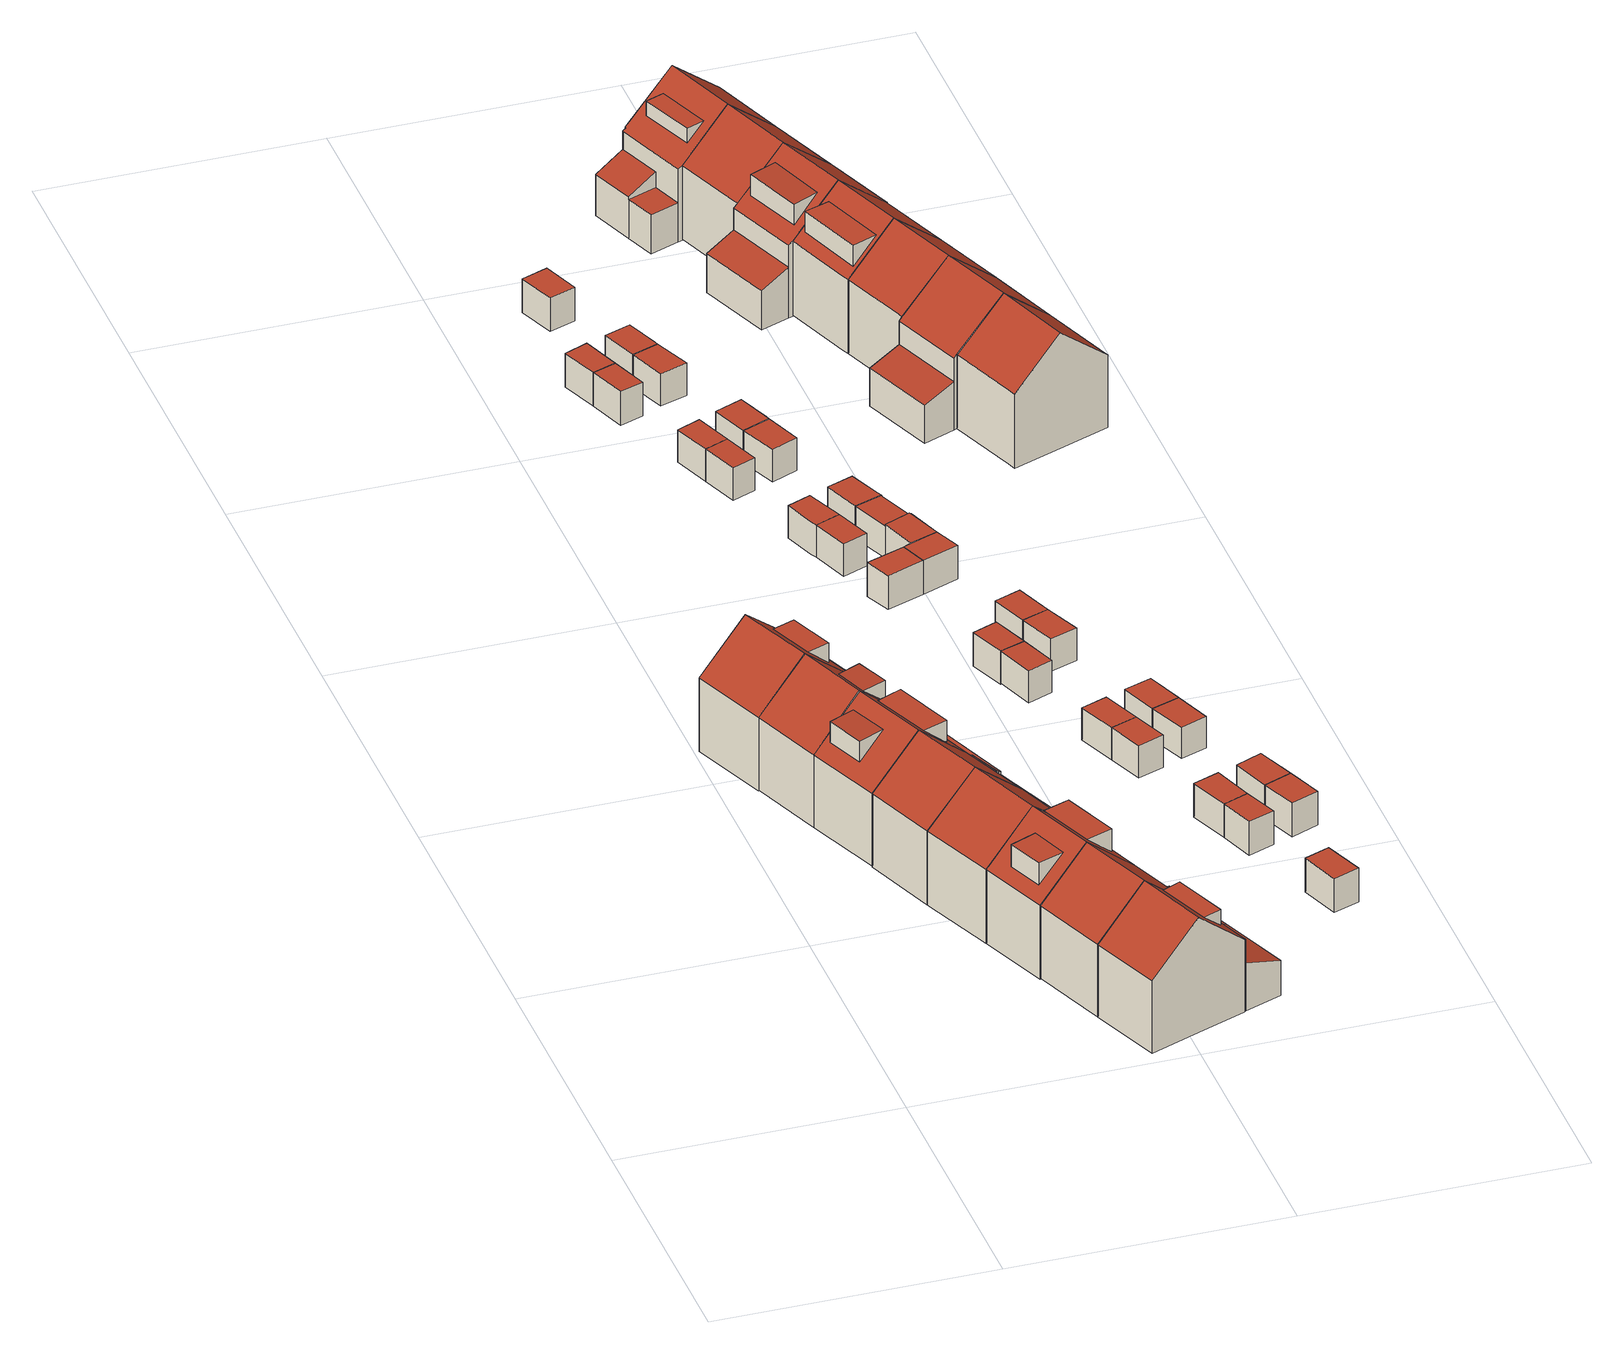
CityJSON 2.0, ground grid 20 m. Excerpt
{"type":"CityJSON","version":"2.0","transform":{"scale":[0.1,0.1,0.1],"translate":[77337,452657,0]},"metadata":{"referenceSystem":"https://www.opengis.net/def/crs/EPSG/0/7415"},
"CityObjects":{
"building1":{"type":"Building","attributes":{"Volume":408.16,"Dakoppervlakte":73.09,"Muuroppervlakte":195.35,"Vloeroppervlakte":65.05,"hoogte_Z_max_in_m_NAP":10.02,"GEB_DOEL":"woonfunctie","dateOfConstruction":"1983-01-01","measuredHeight":8.99},"children":["building1-1"],"geometry":[{"type":"Solid","lod":"2","boundaries":[[[[0,1,2,3,4,5,6,7,8]],[[9,10,11,12]],[[13,14,15,10,9],[16,17,18,19]],[[20,21,22,23]],[[11,10,15,7,6,5]],[[5,4,12,11]],[[9,12,4,3]],[[2,1,20,23]],[[1,0,21,20]],[[8,22,21,0]],[[13,23,22,14]],[[9,3,2,23,13]],[[7,15,14,22,8]],[[17,16,24,25]],[[16,19,24]],[[24,19,18,25]],[[18,17,25]]]],"semantics":{"surfaces":[{"type":"GroundSurface"},{"type":"RoofSurface"},{"type":"WallSurface"}],"values":[[0,1,1,1,2,2,2,2,2,2,2,2,2,1,2,2,2]]}}]},
"building1-1":{"type":"BuildingInstallation","attributes":{"relationToConstruction":"outside"},"parents":["building1"],"geometry":[{"type":"MultiSurface","lod":"2","boundaries":[[[17,16,24,25]],[[16,19,24]],[[24,19,18,25]],[[18,17,25]]],"semantics":{"surfaces":[{"type":"RoofSurface"},{"type":"WallSurface"}],"values":[0,1,1,1]}}]},
"building2":{"type":"Building","attributes":{"Volume":372.65,"Dakoppervlakte":69.05,"Muuroppervlakte":188.86,"Vloeroppervlakte":60.02,"hoogte_Z_max_in_m_NAP":10.02,"GEB_DOEL":"woonfunctie","dateOfConstruction":"1983-01-01","measuredHeight":8.94},"children":["building2-1"],"geometry":[{"type":"Solid","lod":"2","boundaries":[[[[26,27,28,29,30,31,32,33]],[[34,9,12,35]],[[34,36,13,9],[37,38,39,40]],[[41,20,23,42]],[[26,33,35,12]],[[42,36,34,35,33,32,31]],[[9,13,23,28,27]],[[30,41,42,31]],[[41,30,29,20]],[[28,23,20,29]],[[36,42,23,13]],[[27,26,12,9]],[[37,43,44,38]],[[37,40,43]],[[44,43,40,39]],[[39,38,44]]]],"semantics":{"surfaces":[{"type":"GroundSurface"},{"type":"RoofSurface"},{"type":"WallSurface"}],"values":[[0,1,1,1,2,2,2,2,2,2,2,2,1,2,2,2]]}}]},
"building2-1":{"type":"BuildingInstallation","attributes":{"relationToConstruction":"outside"},"parents":["building2"],"geometry":[{"type":"MultiSurface","lod":"2","boundaries":[[[37,43,44,38]],[[37,40,43]],[[44,43,40,39]],[[39,38,44]]],"semantics":{"surfaces":[{"type":"RoofSurface"},{"type":"WallSurface"}],"values":[0,1,1,1]}}]},
"building3":{"type":"Building","attributes":{"Volume":307.48,"Dakoppervlakte":38.18,"Muuroppervlakte":179.32,"Vloeroppervlakte":43.79,"hoogte_Z_max_in_m_NAP":10.02,"GEB_DOEL":"woonfunctie","dateOfConstruction":"1983-01-01","measuredHeight":8.99},"children":["building3-1"],"geometry":[{"type":"MultiSurface","lod":"2","boundaries":[[[45,46,47,48,49,50,51,52]],[[53,54,55,56,57,58,59,60]],[[61,62,53,60],[63,64,65,66]],[[53,62,47,46]],[[59,56,55,52,51,50,49,48,61,60]],[[48,47,62,61]],[[45,52,55,54]],[[46,45,54,53]],[[58,57,67]],[[68,69,64,63]],[[65,69,68,66]],[[65,64,69]],[[68,63,66]]],"semantics":{"surfaces":[{"type":"GroundSurface"},{"type":"RoofSurface"},{"type":"WallSurface"}],"values":[0,1,1,2,2,2,2,2,2,1,2,2,2]}}]},
"building3-1":{"type":"BuildingInstallation","attributes":{"relationToConstruction":"outside"},"parents":["building3"],"geometry":[{"type":"MultiSurface","lod":"2","boundaries":[[[68,69,64,63]],[[65,69,68,66]],[[65,64,69]],[[68,63,66]]],"semantics":{"surfaces":[{"type":"RoofSurface"},{"type":"WallSurface"}],"values":[0,1,1,1]}}]},
"building4":{"type":"Building","attributes":{"Volume":407.31,"Dakoppervlakte":59.74,"Muuroppervlakte":197.56,"Vloeroppervlakte":64.28,"hoogte_Z_max_in_m_NAP":10.02,"GEB_DOEL":"woonfunctie","dateOfConstruction":"1983-01-01","measuredHeight":8.93},"children":["building4-1","building4-2"],"geometry":[{"type":"Solid","lod":"2","boundaries":[[[[70,71,72,33,32,31,30,73,74]],[[75,36,34,76],[77,78,79,80]],[[35,81,76,34],[82,83,84,85]],[[86,87,88,89,90,91]],[[92,93,94,95]],[[33,72,81,35]],[[91,90,74,73]],[[73,30,86,91]],[[87,86,30,31]],[[92,70,74,90,93]],[[36,87,31,32,33,35,34]],[[94,89,88,95]],[[92,95,88,87,36,75]],[[93,90,89,94]],[[75,76,71,70,92]],[[71,76,81,72]],[[77,96,97,78]],[[77,80,96]],[[97,96,80,79]],[[79,78,97]],[[98,99,84,83]],[[98,82,85,99]],[[99,85,84]],[[83,82,98]]]],"semantics":{"surfaces":[{"type":"GroundSurface"},{"type":"RoofSurface"},{"type":"WallSurface"}],"values":[[0,1,1,1,1,2,2,2,2,2,2,2,2,2,2,2,1,2,2,2,1,2,2,2]]}}]},
"building4-1":{"type":"BuildingInstallation","attributes":{"relationToConstruction":"outside"},"parents":["building4"],"geometry":[{"type":"MultiSurface","lod":"2","boundaries":[[[77,96,97,78]],[[77,80,96]],[[97,96,80,79]],[[79,78,97]]],"semantics":{"surfaces":[{"type":"RoofSurface"},{"type":"WallSurface"}],"values":[0,1,1,1]}}]},
"building4-2":{"type":"BuildingInstallation","attributes":{"relationToConstruction":"outside"},"parents":["building4"],"geometry":[{"type":"MultiSurface","lod":"2","boundaries":[[[98,99,84,83]],[[98,82,85,99]],[[99,85,84]],[[83,82,98]]],"semantics":{"surfaces":[{"type":"RoofSurface"},{"type":"WallSurface"}],"values":[0,1,1,1]}}]},
"building5":{"type":"Building","attributes":{"Volume":411.83,"Dakoppervlakte":81.11,"Muuroppervlakte":206.23,"Vloeroppervlakte":56.91,"hoogte_Z_max_in_m_NAP":10.02,"GEB_DOEL":"woonfunctie","dateOfConstruction":"1983-01-01","measuredHeight":9.01},"geometry":[{"type":"MultiSurface","lod":"2","boundaries":[[[100,101,102,103,104,105,52,49,48]],[[60,55,106,107,108]],[[109,61,60,108]],[[110,111,112,113]],[[58,67,114,59]],[[100,48,61,109]],[[115,55,60,61,48,49,52]],[[106,55,115,52,105,113]],[[106,113,112,107]],[[108,107,112,102,101]],[[110,104,103,111]],[[102,112,111,103]],[[110,113,105,104]],[[101,100,109,108]],[[67,57,56,114]],[[59,114,56]]],"semantics":{"surfaces":[{"type":"GroundSurface"},{"type":"RoofSurface"},{"type":"WallSurface"}],"values":[0,1,1,1,1,2,2,2,2,2,2,2,2,2,2,2]}}]},
"building6":{"type":"Building","attributes":{"Volume":376.48,"Dakoppervlakte":75.84,"Muuroppervlakte":190.9,"Vloeroppervlakte":60.8,"hoogte_Z_max_in_m_NAP":10.02,"GEB_DOEL":"woonfunctie","dateOfConstruction":"1983-01-01","measuredHeight":8.98},"geometry":[{"type":"Solid","lod":"2","boundaries":[[[[116,103,102,101,100,117,118,119]],[[107,75,76,108]],[[81,109,108,76]],[[112,111,120,121]],[[117,100,109,81]],[[112,107,108,109,100,101,102]],[[76,75,121,119,118]],[[111,103,116,120]],[[116,119,121,120]],[[103,111,112,102]],[[121,75,107,112]],[[117,81,76,118]]]],"semantics":{"surfaces":[{"type":"GroundSurface"},{"type":"RoofSurface"},{"type":"WallSurface"}],"values":[[0,1,1,1,2,2,2,2,2,2,2,2]]}}]},
"building7":{"type":"Building","attributes":{"Volume":388.47,"Dakoppervlakte":78.3,"Muuroppervlakte":192.3,"Vloeroppervlakte":62.73,"hoogte_Z_max_in_m_NAP":10.02,"GEB_DOEL":"woonfunctie","dateOfConstruction":"1983-01-01","measuredHeight":8.96},"geometry":[{"type":"Solid","lod":"2","boundaries":[[[[122,123,124,125,126,127,128,129]],[[53,130,131,54]],[[130,53,62,132]],[[133,134,135,136]],[[123,122,132,62]],[[136,131,130,132,122,129,128]],[[53,54,135,125,124]],[[127,133,136,128]],[[133,127,126,134]],[[134,126,125,135]],[[135,54,131,136]],[[124,123,62,53]]]],"semantics":{"surfaces":[{"type":"GroundSurface"},{"type":"RoofSurface"},{"type":"WallSurface"}],"values":[[0,1,1,1,2,2,2,2,2,2,2,2]]}}]},
"building8":{"type":"Building","attributes":{"Volume":372.44,"Dakoppervlakte":66.45,"Muuroppervlakte":189.64,"Vloeroppervlakte":59.47,"hoogte_Z_max_in_m_NAP":10.02,"GEB_DOEL":"woonfunctie","dateOfConstruction":"1983-01-01","measuredHeight":8.96},"children":["building8-1"],"geometry":[{"type":"Solid","lod":"2","boundaries":[[[[129,128,127,137,138,139,140,141,142,122]],[[143,144,130,132]],[[145,146,131,130,144,147],[148,149,150,151]],[[133,136,152,153]],[[147,144,143,142,141,140]],[[139,145,147,140]],[[146,145,139,138,152]],[[130,131,136,128,129]],[[127,128,136,133]],[[137,153,152,138]],[[153,137,127,133]],[[136,131,146,152]],[[129,122,132,130]],[[132,122,142,143]],[[154,149,148,155]],[[148,151,155]],[[154,155,151,150]],[[154,150,149]]]],"semantics":{"surfaces":[{"type":"GroundSurface"},{"type":"RoofSurface"},{"type":"WallSurface"}],"values":[[0,1,1,1,2,2,2,2,2,2,2,2,2,2,1,2,2,2]]}}]},
"building8-1":{"type":"BuildingInstallation","attributes":{"relationToConstruction":"outside"},"parents":["building8"],"geometry":[{"type":"MultiSurface","lod":"2","boundaries":[[[154,149,148,155]],[[148,151,155]],[[154,155,151,150]],[[154,150,149]]],"semantics":{"surfaces":[{"type":"RoofSurface"},{"type":"WallSurface"}],"values":[0,1,1,1]}}]},
"building9":{"type":"Building","attributes":{"Volume":13.89,"Dakoppervlakte":5.41,"Muuroppervlakte":24.5,"Vloeroppervlakte":5.41,"hoogte_Z_max_in_m_NAP":3.49,"GEB_DOEL":"onbekend","dateOfConstruction":"1983-01-01","measuredHeight":2.57},"geometry":[{"type":"Solid","lod":"2","boundaries":[[[[156,157,158,159]],[[160,161,162,163]],[[156,159,160,163]],[[158,161,160,159]],[[157,162,161,158]],[[157,156,163,162]]]],"semantics":{"surfaces":[{"type":"GroundSurface"},{"type":"RoofSurface"},{"type":"WallSurface"}],"values":[[0,1,2,2,2,2]]}}]},
"building10":{"type":"Building","attributes":{"Volume":13.71,"Dakoppervlakte":5.31,"Muuroppervlakte":24.38,"Vloeroppervlakte":5.31,"hoogte_Z_max_in_m_NAP":3.49,"GEB_DOEL":"onbekend","dateOfConstruction":"1983-01-01","measuredHeight":2.58},"geometry":[{"type":"Solid","lod":"2","boundaries":[[[[164,165,156,159]],[[163,166,167,160]],[[163,156,165,166]],[[165,164,167,166]],[[167,164,159,160]],[[156,163,160,159]]]],"semantics":{"surfaces":[{"type":"GroundSurface"},{"type":"RoofSurface"},{"type":"WallSurface"}],"values":[[0,1,2,2,2,2]]}}]},
"building11":{"type":"Building","attributes":{"Volume":13.45,"Dakoppervlakte":5.31,"Muuroppervlakte":23.98,"Vloeroppervlakte":5.31,"hoogte_Z_max_in_m_NAP":3.49,"GEB_DOEL":"onbekend","dateOfConstruction":"1983-01-01","measuredHeight":2.53},"geometry":[{"type":"Solid","lod":"2","boundaries":[[[[168,169,170,171]],[[172,173,174,175]],[[171,170,172,175]],[[169,173,172,170]],[[168,174,173,169]],[[168,171,175,174]]]],"semantics":{"surfaces":[{"type":"GroundSurface"},{"type":"RoofSurface"},{"type":"WallSurface"}],"values":[[0,1,2,2,2,2]]}}]},
"building12":{"type":"Building","attributes":{"Volume":13.08,"Dakoppervlakte":5.16,"Muuroppervlakte":23.67,"Vloeroppervlakte":5.16,"hoogte_Z_max_in_m_NAP":3.49,"GEB_DOEL":"onbekend","dateOfConstruction":"1983-01-01","measuredHeight":2.53},"geometry":[{"type":"Solid","lod":"2","boundaries":[[[[176,177,171,170]],[[178,172,175,179]],[[171,177,179,175]],[[177,176,178,179]],[[170,172,178,176]],[[171,175,172,170]]]],"semantics":{"surfaces":[{"type":"GroundSurface"},{"type":"RoofSurface"},{"type":"WallSurface"}],"values":[[0,1,2,2,2,2]]}}]},
"building13":{"type":"Building","attributes":{"Volume":13.67,"Dakoppervlakte":5.43,"Muuroppervlakte":24.03,"Vloeroppervlakte":5.43,"hoogte_Z_max_in_m_NAP":3.49,"GEB_DOEL":"onbekend","dateOfConstruction":"1983-01-01","measuredHeight":2.51},"geometry":[{"type":"Solid","lod":"2","boundaries":[[[[180,181,182,183,184]],[[185,186,187,188,189]],[[182,181,185,189]],[[180,186,185,181]],[[188,187,186,180,184,183]],[[183,182,189,188]]]],"semantics":{"surfaces":[{"type":"GroundSurface"},{"type":"RoofSurface"},{"type":"WallSurface"}],"values":[[0,1,2,2,2,2]]}}]},
"building14":{"type":"Building","attributes":{"Volume":13.7,"Dakoppervlakte":5.44,"Muuroppervlakte":24.03,"Vloeroppervlakte":5.44,"hoogte_Z_max_in_m_NAP":3.49,"GEB_DOEL":"onbekend","dateOfConstruction":"1983-01-01","measuredHeight":2.52},"geometry":[{"type":"Solid","lod":"2","boundaries":[[[[183,182,190,191]],[[188,192,193,189]],[[183,191,192,188]],[[191,190,193,192]],[[182,189,193,190]],[[182,183,188,189]]]],"semantics":{"surfaces":[{"type":"GroundSurface"},{"type":"RoofSurface"},{"type":"WallSurface"}],"values":[[0,1,2,2,2,2]]}}]},
"building15":{"type":"Building","attributes":{"Volume":15.15,"Dakoppervlakte":5.92,"Muuroppervlakte":25.27,"Vloeroppervlakte":5.93,"hoogte_Z_max_in_m_NAP":3.56,"GEB_DOEL":"onbekend","dateOfConstruction":"1983-01-01","measuredHeight":2.56},"geometry":[{"type":"Solid","lod":"2","boundaries":[[[[194,195,196,197,198]],[[199,200,201,202,203]],[[198,199,203,194]],[[198,197,200,199]],[[202,201,200,197,196,195]],[[194,203,202,195]]]],"semantics":{"surfaces":[{"type":"GroundSurface"},{"type":"RoofSurface"},{"type":"WallSurface"}],"values":[[0,1,2,2,2,2]]}}]},
"building16":{"type":"Building","attributes":{"Volume":15.13,"Dakoppervlakte":5.92,"Muuroppervlakte":25.25,"Vloeroppervlakte":5.92,"hoogte_Z_max_in_m_NAP":3.49,"GEB_DOEL":"onbekend","dateOfConstruction":"1983-01-01","measuredHeight":2.56},"geometry":[{"type":"Solid","lod":"2","boundaries":[[[[204,205,206,207]],[[208,209,210,211]],[[208,204,207,209]],[[210,209,207,206]],[[205,211,210,206]],[[204,208,211,205]]]],"semantics":{"surfaces":[{"type":"GroundSurface"},{"type":"RoofSurface"},{"type":"WallSurface"}],"values":[[0,1,2,2,2,2]]}}]},
"building17":{"type":"Building","attributes":{"Volume":13.92,"Dakoppervlakte":5.45,"Muuroppervlakte":24.36,"Vloeroppervlakte":5.45,"hoogte_Z_max_in_m_NAP":3.49,"GEB_DOEL":"onbekend","dateOfConstruction":"1983-01-01","measuredHeight":2.55},"geometry":[{"type":"Solid","lod":"2","boundaries":[[[[212,213,214,215]],[[216,217,218,219]],[[215,214,219,218]],[[213,216,219,214]],[[212,217,216,213]],[[212,215,218,217]]]],"semantics":{"surfaces":[{"type":"GroundSurface"},{"type":"RoofSurface"},{"type":"WallSurface"}],"values":[[0,1,2,2,2,2]]}}]},
"building18":{"type":"Building","attributes":{"Volume":14.23,"Dakoppervlakte":5.61,"Muuroppervlakte":24.52,"Vloeroppervlakte":5.61,"hoogte_Z_max_in_m_NAP":3.49,"GEB_DOEL":"onbekend","dateOfConstruction":"1983-01-01","measuredHeight":2.53},"geometry":[{"type":"Solid","lod":"2","boundaries":[[[[220,221,222,223]],[[218,224,225,219]],[[218,220,223,224]],[[223,222,225,224]],[[221,219,225,222]],[[220,218,219,221]]]],"semantics":{"surfaces":[{"type":"GroundSurface"},{"type":"RoofSurface"},{"type":"WallSurface"}],"values":[[0,1,2,2,2,2]]}}]},
"building19":{"type":"Building","attributes":{"Volume":15.26,"Dakoppervlakte":5.91,"Muuroppervlakte":25.5,"Vloeroppervlakte":5.91,"hoogte_Z_max_in_m_NAP":3.49,"GEB_DOEL":"onbekend","dateOfConstruction":"1983-01-01","measuredHeight":2.58},"geometry":[{"type":"Solid","lod":"2","boundaries":[[[[226,227,228,229,230]],[[231,232,233,234,235]],[[227,226,231,235]],[[233,232,231,226,230,229]],[[228,234,233,229]],[[228,227,235,234]]]],"semantics":{"surfaces":[{"type":"GroundSurface"},{"type":"RoofSurface"},{"type":"WallSurface"}],"values":[[0,1,2,2,2,2]]}}]},
"building20":{"type":"Building","attributes":{"Volume":14.97,"Dakoppervlakte":5.92,"Muuroppervlakte":24.97,"Vloeroppervlakte":5.92,"hoogte_Z_max_in_m_NAP":3.49,"GEB_DOEL":"onbekend","dateOfConstruction":"1983-01-01","measuredHeight":2.53},"geometry":[{"type":"Solid","lod":"2","boundaries":[[[[236,237,238,239]],[[240,231,235,241]],[[235,238,237,241]],[[237,236,240,241]],[[239,231,240,236]],[[238,235,231,239]]]],"semantics":{"surfaces":[{"type":"GroundSurface"},{"type":"RoofSurface"},{"type":"WallSurface"}],"values":[[0,1,2,2,2,2]]}}]},
"building21":{"type":"Building","attributes":{"Volume":15.02,"Dakoppervlakte":6.09,"Muuroppervlakte":24.82,"Vloeroppervlakte":6.09,"hoogte_Z_max_in_m_NAP":3.49,"GEB_DOEL":"onbekend","dateOfConstruction":"1983-01-01","measuredHeight":2.47},"geometry":[{"type":"Solid","lod":"2","boundaries":[[[[242,243,244,245]],[[246,247,248,249]],[[245,244,246,249]],[[243,247,246,244]],[[242,248,247,243]],[[242,245,249,248]]]],"semantics":{"surfaces":[{"type":"GroundSurface"},{"type":"RoofSurface"},{"type":"WallSurface"}],"values":[[0,1,2,2,2,2]]}}]},
"building22":{"type":"Building","attributes":{"Volume":14.23,"Dakoppervlakte":5.65,"Muuroppervlakte":24.25,"Vloeroppervlakte":5.65,"hoogte_Z_max_in_m_NAP":3.49,"GEB_DOEL":"onbekend","dateOfConstruction":"1983-01-01","measuredHeight":2.52},"geometry":[{"type":"Solid","lod":"2","boundaries":[[[[245,244,250,251]],[[249,252,253,246]],[[245,251,252,249]],[[251,250,253,252]],[[253,250,244,246]],[[245,249,246,244]]]],"semantics":{"surfaces":[{"type":"GroundSurface"},{"type":"RoofSurface"},{"type":"WallSurface"}],"values":[[0,1,2,2,2,2]]}}]},
"building23":{"type":"Building","attributes":{"Volume":15.46,"Dakoppervlakte":6.01,"Muuroppervlakte":25.56,"Vloeroppervlakte":6.01,"hoogte_Z_max_in_m_NAP":3.49,"GEB_DOEL":"onbekend","dateOfConstruction":"1983-01-01","measuredHeight":2.57},"geometry":[{"type":"Solid","lod":"2","boundaries":[[[[254,255,256,257,258]],[[259,260,261,262,263]],[[255,254,259,263]],[[261,260,259,254,258,257]],[[256,262,261,257]],[[256,255,263,262]]]],"semantics":{"surfaces":[{"type":"GroundSurface"},{"type":"RoofSurface"},{"type":"WallSurface"}],"values":[[0,1,2,2,2,2]]}}]},
"building24":{"type":"Building","attributes":{"Volume":15.16,"Dakoppervlakte":6.07,"Muuroppervlakte":24.94,"Vloeroppervlakte":6.07,"hoogte_Z_max_in_m_NAP":3.49,"GEB_DOEL":"onbekend","dateOfConstruction":"1983-01-01","measuredHeight":2.5},"geometry":[{"type":"Solid","lod":"2","boundaries":[[[[264,265,266,267]],[[268,259,263,269]],[[264,267,269,263]],[[267,266,268,269]],[[265,259,268,266]],[[265,264,263,259]]]],"semantics":{"surfaces":[{"type":"GroundSurface"},{"type":"RoofSurface"},{"type":"WallSurface"}],"values":[[0,1,2,2,2,2]]}}]},
"building25":{"type":"Building","attributes":{"Volume":15.76,"Dakoppervlakte":6.14,"Muuroppervlakte":26,"Vloeroppervlakte":6.14,"hoogte_Z_max_in_m_NAP":3.49,"GEB_DOEL":"onbekend","dateOfConstruction":"1983-01-01","measuredHeight":2.57},"geometry":[{"type":"Solid","lod":"2","boundaries":[[[[270,271,272,273]],[[274,275,276,277]],[[270,273,275,274]],[[272,276,275,273]],[[271,277,276,272]],[[271,270,274,277]]]],"semantics":{"surfaces":[{"type":"GroundSurface"},{"type":"RoofSurface"},{"type":"WallSurface"}],"values":[[0,1,2,2,2,2]]}}]},
"building26":{"type":"Building","attributes":{"Volume":14,"Dakoppervlakte":5.44,"Muuroppervlakte":24.27,"Vloeroppervlakte":5.44,"hoogte_Z_max_in_m_NAP":3.49,"GEB_DOEL":"onbekend","dateOfConstruction":"1983-01-01","measuredHeight":2.57},"geometry":[{"type":"Solid","lod":"2","boundaries":[[[[270,273,278,279]],[[274,280,281,275]],[[270,279,280,274]],[[279,278,281,280]],[[273,275,281,278]],[[270,274,275,273]]]],"semantics":{"surfaces":[{"type":"GroundSurface"},{"type":"RoofSurface"},{"type":"WallSurface"}],"values":[[0,1,2,2,2,2]]}}]},
"building27":{"type":"Building","attributes":{"Volume":15.28,"Dakoppervlakte":5.93,"Muuroppervlakte":25.51,"Vloeroppervlakte":5.93,"hoogte_Z_max_in_m_NAP":3.49,"GEB_DOEL":"onbekend","dateOfConstruction":"1983-01-01","measuredHeight":2.58},"geometry":[{"type":"Solid","lod":"2","boundaries":[[[[282,283,284,285,286]],[[287,288,289,290,291]],[[286,285,287,291]],[[289,288,287,285,284,283]],[[282,290,289,283]],[[282,286,291,290]]]],"semantics":{"surfaces":[{"type":"GroundSurface"},{"type":"RoofSurface"},{"type":"WallSurface"}],"values":[[0,1,2,2,2,2]]}}]},
"building28":{"type":"Building","attributes":{"Volume":15.18,"Dakoppervlakte":5.93,"Muuroppervlakte":25.3,"Vloeroppervlakte":5.93,"hoogte_Z_max_in_m_NAP":3.56,"GEB_DOEL":"onbekend","dateOfConstruction":"1983-01-01","measuredHeight":2.56},"geometry":[{"type":"Solid","lod":"2","boundaries":[[[[292,293,195,194,294]],[[295,203,202,296,297]],[[194,195,202,203]],[[195,293,296,202]],[[293,292,297,296]],[[294,194,203,295,297,292]]]],"semantics":{"surfaces":[{"type":"GroundSurface"},{"type":"RoofSurface"},{"type":"WallSurface"}],"values":[[0,1,2,2,2,2]]}}]},
"building29":{"type":"Building","attributes":{"Volume":15.82,"Dakoppervlakte":6.13,"Muuroppervlakte":26.22,"Vloeroppervlakte":6.13,"hoogte_Z_max_in_m_NAP":3.49,"GEB_DOEL":"onbekend","dateOfConstruction":"1983-01-01","measuredHeight":2.58},"geometry":[{"type":"Solid","lod":"2","boundaries":[[[[298,299,300,301]],[[302,303,304,305]],[[301,300,305,304]],[[300,299,302,305]],[[302,299,298,303]],[[298,301,304,303]]]],"semantics":{"surfaces":[{"type":"GroundSurface"},{"type":"RoofSurface"},{"type":"WallSurface"}],"values":[[0,1,2,2,2,2]]}}]},
"building30":{"type":"Building","attributes":{"Volume":30.9,"Dakoppervlakte":12.05,"Muuroppervlakte":40.29,"Vloeroppervlakte":12.05,"hoogte_Z_max_in_m_NAP":3.56,"GEB_DOEL":"onbekend","dateOfConstruction":"1983-01-01","measuredHeight":2.6},"geometry":[{"type":"Solid","lod":"2","boundaries":[[[[306,307,308,292,294,309,310,311]],[[312,313,314,287,291]],[[295,297,315,316,317]],[[310,309,312,291]],[[287,314,313,307,306,311]],[[310,291,287,311]],[[315,297,292,308,307,313,316]],[[317,312,309,294,295]],[[295,294,292,297]],[[316,313,312,317]]]],"semantics":{"surfaces":[{"type":"GroundSurface"},{"type":"RoofSurface"},{"type":"WallSurface"}],"values":[[0,1,1,2,2,2,2,2,2,2]]}}]},
"building31":{"type":"Building","attributes":{"Volume":15.15,"Dakoppervlakte":5.96,"Muuroppervlakte":25.19,"Vloeroppervlakte":5.96,"hoogte_Z_max_in_m_NAP":3.49,"GEB_DOEL":"onbekend","dateOfConstruction":"1983-01-01","measuredHeight":2.54},"geometry":[{"type":"Solid","lod":"2","boundaries":[[[[318,319,320,321]],[[322,323,324,325]],[[321,320,323,322]],[[319,324,323,320]],[[318,325,324,319]],[[318,321,322,325]]]],"semantics":{"surfaces":[{"type":"GroundSurface"},{"type":"RoofSurface"},{"type":"WallSurface"}],"values":[[0,1,2,2,2,2]]}}]},
"building32":{"type":"Building","attributes":{"Volume":14.82,"Dakoppervlakte":5.96,"Muuroppervlakte":24.62,"Vloeroppervlakte":5.96,"hoogte_Z_max_in_m_NAP":3.49,"GEB_DOEL":"onbekend","dateOfConstruction":"1983-01-01","measuredHeight":2.48},"geometry":[{"type":"Solid","lod":"2","boundaries":[[[[326,327,328,329]],[[322,330,331,323]],[[326,329,330,322]],[[329,328,331,330]],[[327,323,331,328]],[[327,326,322,323]]]],"semantics":{"surfaces":[{"type":"GroundSurface"},{"type":"RoofSurface"},{"type":"WallSurface"}],"values":[[0,1,2,2,2,2]]}}]},
"building33":{"type":"Building","attributes":{"Volume":14.85,"Dakoppervlakte":6.1,"Muuroppervlakte":24.36,"Vloeroppervlakte":6.1,"hoogte_Z_max_in_m_NAP":3.49,"GEB_DOEL":"onbekend","dateOfConstruction":"1983-01-01","measuredHeight":2.43},"geometry":[{"type":"Solid","lod":"2","boundaries":[[[[332,333,334,335]],[[336,337,338,339]],[[335,334,337,336]],[[333,338,337,334]],[[332,339,338,333]],[[332,335,336,339]]]],"semantics":{"surfaces":[{"type":"GroundSurface"},{"type":"RoofSurface"},{"type":"WallSurface"}],"values":[[0,1,2,2,2,2]]}}]},
"building34":{"type":"Building","attributes":{"Volume":14.78,"Dakoppervlakte":6.06,"Muuroppervlakte":24.33,"Vloeroppervlakte":6.06,"hoogte_Z_max_in_m_NAP":3.49,"GEB_DOEL":"onbekend","dateOfConstruction":"1983-01-01","measuredHeight":2.44},"geometry":[{"type":"Solid","lod":"2","boundaries":[[[[335,334,340,341]],[[336,342,343,337]],[[335,341,342,336]],[[341,340,343,342]],[[334,337,343,340]],[[335,336,337,334]]]],"semantics":{"surfaces":[{"type":"GroundSurface"},{"type":"RoofSurface"},{"type":"WallSurface"}],"values":[[0,1,2,2,2,2]]}}]},
"building35":{"type":"Building","attributes":{"Volume":16.12,"Dakoppervlakte":6.34,"Muuroppervlakte":26.01,"Vloeroppervlakte":6.34,"hoogte_Z_max_in_m_NAP":3.49,"GEB_DOEL":"onbekend","dateOfConstruction":"1983-01-01","measuredHeight":2.54},"geometry":[{"type":"Solid","lod":"2","boundaries":[[[[344,345,346,347]],[[348,349,350,351]],[[347,346,348,351]],[[345,349,348,346]],[[344,350,349,345]],[[350,344,347,351]]]],"semantics":{"surfaces":[{"type":"GroundSurface"},{"type":"RoofSurface"},{"type":"WallSurface"}],"values":[[0,1,2,2,2,2]]}}]},
"building36":{"type":"Building","attributes":{"Volume":15,"Dakoppervlakte":5.86,"Muuroppervlakte":25,"Vloeroppervlakte":5.86,"hoogte_Z_max_in_m_NAP":3.49,"GEB_DOEL":"onbekend","dateOfConstruction":"1983-01-01","measuredHeight":2.56},"geometry":[{"type":"Solid","lod":"2","boundaries":[[[[352,353,354,355]],[[351,356,357,348]],[[352,355,356,351]],[[355,354,357,356]],[[353,348,357,354]],[[352,351,348,353]]]],"semantics":{"surfaces":[{"type":"GroundSurface"},{"type":"RoofSurface"},{"type":"WallSurface"}],"values":[[0,1,2,2,2,2]]}}]},
"building37":{"type":"Building","attributes":{"Volume":385.9,"Dakoppervlakte":66.55,"Muuroppervlakte":195.58,"Vloeroppervlakte":59.26,"hoogte_Z_max_in_m_NAP":10,"GEB_DOEL":"woonfunctie","dateOfConstruction":"1983-01-01","measuredHeight":8.98},"children":["building37-1"],"geometry":[{"type":"Solid","lod":"2","boundaries":[[[[358,359,360,361,362,363,364,365,366,367,368,369]],[[370,371,372,373,374,375,376],[377,378,379,380]],[[381,382,375,374]],[[383,384,385,386]],[[387,388,389,390]],[[364,382,381,365]],[[376,375,382,364,363,362]],[[361,360,383,371,370]],[[373,372,389,368,367]],[[374,373,367,366]],[[359,358,387,385,384]],[[360,359,384,383]],[[387,358,369,388]],[[369,368,389,388]],[[386,385,387,390]],[[383,386,390,389,372,371]],[[366,365,381,374]],[[376,362,361,370]],[[379,378,391,392]],[[391,377,380,392]],[[392,380,379]],[[378,377,391]]]],"semantics":{"surfaces":[{"type":"GroundSurface"},{"type":"RoofSurface"},{"type":"WallSurface"}],"values":[[0,1,1,1,1,2,2,2,2,2,2,2,2,2,2,2,2,2,1,2,2,2]]}}]},
"building37-1":{"type":"BuildingInstallation","attributes":{"relationToConstruction":"outside"},"parents":["building37"],"geometry":[{"type":"MultiSurface","lod":"2","boundaries":[[[379,378,391,392]],[[391,377,380,392]],[[392,380,379]],[[378,377,391]]],"semantics":{"surfaces":[{"type":"RoofSurface"},{"type":"WallSurface"}],"values":[0,1,1,1]}}]},
"building38":{"type":"Building","attributes":{"Volume":403.69,"Dakoppervlakte":67.2,"Muuroppervlakte":198.46,"Vloeroppervlakte":63.88,"hoogte_Z_max_in_m_NAP":10,"GEB_DOEL":"woonfunctie","dateOfConstruction":"1983-01-01","measuredHeight":9},"children":["building38-1"],"geometry":[{"type":"Solid","lod":"2","boundaries":[[[[393,394,395,396,397,398,399,400,401,402,403,404,405,406]],[[407,408,409,410,411,412],[413,414,415,416]],[[417,418,419,411,410,420]],[[421,422,423,424]],[[425,426,427,428]],[[407,412,402,401,428]],[[398,397,409,408,427]],[[411,419,418,423,405,404,403]],[[423,422,406,405]],[[394,393,421,424]],[[422,421,393,406]],[[417,424,423,418]],[[427,426,399,398]],[[400,425,428,401]],[[400,399,426,425]],[[427,408,407,428]],[[403,402,412,411]],[[420,410,409,397,396,395,394,424,417]],[[429,430,415,414]],[[429,413,416,430]],[[430,416,415]],[[414,413,429]]]],"semantics":{"surfaces":[{"type":"GroundSurface"},{"type":"RoofSurface"},{"type":"WallSurface"}],"values":[[0,1,1,1,1,2,2,2,2,2,2,2,2,2,2,2,2,2,1,2,2,2]]}}]},
"building38-1":{"type":"BuildingInstallation","attributes":{"relationToConstruction":"outside"},"parents":["building38"],"geometry":[{"type":"MultiSurface","lod":"2","boundaries":[[[429,430,415,414]],[[429,413,416,430]],[[430,416,415]],[[414,413,429]]],"semantics":{"surfaces":[{"type":"RoofSurface"},{"type":"WallSurface"}],"values":[0,1,1,1]}}]},
"building39":{"type":"Building","attributes":{"Volume":321.32,"Dakoppervlakte":57.36,"Muuroppervlakte":177.5,"Vloeroppervlakte":44.01,"hoogte_Z_max_in_m_NAP":10,"GEB_DOEL":"woonfunctie","dateOfConstruction":"1983-01-01","measuredHeight":8.91},"geometry":[{"type":"Solid","lod":"2","boundaries":[[[[431,432,433,434,435,436]],[[373,412,411,374]],[[411,419,381,374]],[[373,431,436,412]],[[434,433,381,419]],[[374,381,433,432]],[[412,436,435,434,419,411]],[[431,373,374,432]]]],"semantics":{"surfaces":[{"type":"GroundSurface"},{"type":"RoofSurface"},{"type":"WallSurface"}],"values":[[0,1,1,2,2,2,2,2]]}}]},
"building40":{"type":"Building","attributes":{"Volume":370.95,"Dakoppervlakte":73.15,"Muuroppervlakte":189.44,"Vloeroppervlakte":58.63,"hoogte_Z_max_in_m_NAP":10,"GEB_DOEL":"woonfunctie","dateOfConstruction":"1983-01-01","measuredHeight":8.9},"geometry":[{"type":"Solid","lod":"2","boundaries":[[[[437,438,439,440,441,442,443,444,445,446]],[[447,448,449,450]],[[451,452,453,450,449,454]],[[455,456,457,458]],[[441,440,447,450]],[[454,449,448,439,438,437]],[[437,446,458,451,454]],[[443,442,453,452,457]],[[450,453,442,441]],[[457,456,444,443]],[[455,458,446,445]],[[444,456,455,445]],[[451,458,457,452]],[[447,440,439,448]]]],"semantics":{"surfaces":[{"type":"GroundSurface"},{"type":"RoofSurface"},{"type":"WallSurface"}],"values":[[0,1,1,1,2,2,2,2,2,2,2,2,2,2]]}}]},
"building41":{"type":"Building","attributes":{"Volume":329.4,"Dakoppervlakte":44.55,"Muuroppervlakte":178.07,"Vloeroppervlakte":43.86,"hoogte_Z_max_in_m_NAP":10,"GEB_DOEL":"woonfunctie","dateOfConstruction":"1983-01-01","measuredHeight":8.94},"children":["building41-1"],"geometry":[{"type":"Solid","lod":"2","boundaries":[[[[459,460,461,462,463,464,465]],[[466,420,410,467]],[[409,468,469,467,410],[470,471,472,473]],[[463,462,420,466]],[[410,420,462,461]],[[469,468,409,460,459,465]],[[461,460,409,410]],[[466,467,469,465,464,463]],[[472,471,474,475]],[[473,475,474,470]],[[475,473,472]],[[471,470,474]]]],"semantics":{"surfaces":[{"type":"GroundSurface"},{"type":"RoofSurface"},{"type":"WallSurface"}],"values":[[0,1,1,2,2,2,2,2,1,2,2,2]]}}]},
"building41-1":{"type":"BuildingInstallation","attributes":{"relationToConstruction":"outside"},"parents":["building41"],"geometry":[{"type":"MultiSurface","lod":"2","boundaries":[[[472,471,474,475]],[[473,475,474,470]],[[475,473,472]],[[471,470,474]]],"semantics":{"surfaces":[{"type":"RoofSurface"},{"type":"WallSurface"}],"values":[0,1,1,1]}}]},
"building42":{"type":"Building","attributes":{"Volume":320.41,"Dakoppervlakte":56.96,"Muuroppervlakte":177.84,"Vloeroppervlakte":43.71,"hoogte_Z_max_in_m_NAP":10,"GEB_DOEL":"woonfunctie","dateOfConstruction":"1983-01-01","measuredHeight":8.94},"geometry":[{"type":"Solid","lod":"2","boundaries":[[[[476,465,464,463,439,438,437]],[[467,469,477,454,449]],[[448,466,467,449]],[[454,477,469,465,476,437]],[[439,463,466,448]],[[464,467,466,463]],[[454,437,438,439,448,449]],[[465,469,467,464]]]],"semantics":{"surfaces":[{"type":"GroundSurface"},{"type":"RoofSurface"},{"type":"WallSurface"}],"values":[[0,1,1,2,2,2,2,2]]}}]},
"building43":{"type":"Building","attributes":{"Volume":336.67,"Dakoppervlakte":60.06,"Muuroppervlakte":180.67,"Vloeroppervlakte":46.08,"hoogte_Z_max_in_m_NAP":10,"GEB_DOEL":"woonfunctie","dateOfConstruction":"1983-01-01","measuredHeight":8.91},"geometry":[{"type":"Solid","lod":"2","boundaries":[[[[478,442,441,440,479,480,481]],[[450,453,482,483,484]],[[485,447,450,484]],[[483,482,453,442,478,481]],[[479,440,447,485]],[[441,450,447,440]],[[485,484,483,481,480,479]],[[441,442,453,450]]]],"semantics":{"surfaces":[{"type":"GroundSurface"},{"type":"RoofSurface"},{"type":"WallSurface"}],"values":[[0,1,1,2,2,2,2,2]]}}]}
},
"vertices":[
[104,476,10],[126,420,10],[99,410,10],[61,396,10],[25,382,10],[3,438,10],[39,452,10],[76,466,10],[77,466,10],[61,396,100],[39,452,100],[3,438,67],[25,382,67],[99,410,66],[77,466,66],[76,466,67],[68,410,91],[55,443,91],[71,449,76],[84,416,76],[126,420,37],[104,476,37],[77,466,47],[99,410,47],[84,416,91],[71,449,91],
[25,382,11],[61,396,11],[99,410,11],[126,420,11],[146,369,11],[119,358,11],[81,344,11],[45,329,11],[81,344,100],[45,329,67],[119,358,66],[88,357,90],[79,381,90],[95,387,75],[105,363,75],[146,369,37],[119,358,47],[105,363,91],[95,387,91],
[202,143,10],[165,129,10],[129,115,10],[109,166,10],[145,180,10],[154,184,10],[173,191,10],[182,195,10],[165,129,100],[202,143,66],[182,195,66],[173,191,74],[189,150,74],[170,143,92],[154,184,92],[145,180,100],[109,166,67],[129,115,67],[141,162,91],[151,135,91],[132,128,74],[122,154,74],[189,150,92],[122,154,91],[132,128,91],
[140,302,11],[103,288,11],[67,274,11],[167,313,11],[165,312,11],[140,302,66],[103,288,100],[110,299,91],[93,342,91],[111,350,74],[128,306,74],[67,274,67],[56,328,75],[74,335,92],[85,307,92],[67,300,75],[146,369,39],[119,358,39],[131,327,39],[155,336,39],[165,312,39],[167,313,39],[140,302,52],[165,312,40],[155,336,40],[131,327,52],[128,306,91],[111,350,91],[56,328,91],[67,300,91],
[87,221,10],[124,235,10],[161,250,10],[188,260,10],[201,227,10],[174,215,10],[174,215,66],[161,250,66],[124,235,100],[87,221,67],[201,227,37],[188,260,37],[161,250,48],[174,215,48],[173,191,92],[182,195,48],
[167,313,10],[67,274,10],[103,288,10],[140,302,10],[167,313,37],[140,302,48],
[150,60,11],[129,115,11],[165,129,11],[202,143,11],[229,153,11],[250,99,11],[223,89,11],[186,74,11],[186,74,100],[223,89,66],[150,60,67],[250,99,38],[229,153,38],[202,143,48],[223,89,48],
[270,47,11],[243,37,11],[242,37,11],[242,36,11],[206,22,11],[170,8,11],[170,8,67],[206,22,100],[242,37,67],[243,37,66],[242,36,67],[215,38,88],[200,77,88],[213,83,76],[228,44,76],[243,37,48],[270,47,38],[213,83,88],[228,44,88],
[65,847,9],[55,874,9],[72,881,9],[82,853,9],[82,853,35],[72,881,35],[55,874,35],[65,847,35],
[92,826,9],[75,820,9],[75,820,35],[92,826,35],
[96,766,10],[113,773,10],[123,746,10],[106,739,10],[123,746,35],[113,773,35],[96,766,35],[106,739,35],
[133,719,10],[116,712,10],[133,719,35],[116,712,35],
[136,659,10],[153,666,10],[164,639,10],[146,632,10],[144,636,10],[153,666,35],[136,659,35],[144,636,35],[146,632,35],[164,639,35],
[174,612,10],[156,605,10],[156,605,35],[174,612,35],
[191,588,10],[198,569,10],[190,566,10],[171,559,10],[163,578,10],[163,578,36],[171,559,36],[190,566,36],[198,569,36],[191,588,36],
[56,966,9],[75,973,9],[85,946,9],[66,939,9],[56,966,35],[66,939,35],[85,946,35],[75,973,35],
[203,480,9],[221,487,9],[231,460,9],[213,454,9],[221,487,35],[203,480,35],[213,454,35],[231,460,35],
[213,454,10],[231,460,10],[241,433,10],[223,426,10],[223,426,35],[241,433,35],
[115,866,9],[96,859,9],[86,886,9],[105,893,9],[114,869,9],[115,866,35],[114,869,35],[105,893,35],[86,886,35],[96,859,35],
[126,839,10],[106,832,10],[96,859,10],[115,866,10],[126,839,35],[106,832,35],
[242,374,10],[261,381,10],[272,353,10],[253,346,10],[272,353,35],[261,381,35],[242,374,35],[253,346,35],
[282,327,10],[263,320,10],[263,320,35],[282,327,35],
[156,760,9],[136,752,9],[126,779,9],[146,787,9],[155,763,9],[156,760,35],[155,763,35],[146,787,35],[126,779,35],[136,752,35],
[136,752,10],[156,760,10],[166,733,10],[147,725,10],[166,733,35],[147,725,35],
[294,238,9],[283,267,9],[302,274,9],[312,245,9],[294,238,35],[312,245,35],[302,274,35],[283,267,35],
[322,220,9],[303,213,9],[303,213,35],[322,220,35],
[167,672,9],[186,679,9],[195,656,9],[197,652,9],[177,645,9],[197,652,35],[195,656,35],[186,679,35],[167,672,35],[177,645,35],
[217,598,10],[225,579,10],[197,591,10],[197,591,36],[225,579,36],[217,598,36],
[324,161,9],[342,168,9],[353,139,9],[334,132,9],[342,168,35],[324,161,35],[334,132,35],[353,139,35],
[197,650,10],[207,625,10],[208,624,10],[188,617,10],[177,645,10],[197,652,10],[188,617,35],[207,625,35],[197,650,35],[208,624,36],[207,625,36],[188,617,36],
[228,511,9],[247,518,9],[257,491,9],[238,484,9],[238,484,35],[257,491,35],[247,518,35],[228,511,35],
[238,484,10],[257,491,10],[268,464,10],[248,457,10],[248,457,35],[268,464,35],
[275,386,11],[295,393,11],[305,366,11],[285,359,11],[285,359,35],[305,366,35],[295,393,35],[275,386,35],
[315,339,11],[296,332,11],[296,332,35],[315,339,35],
[316,279,10],[335,287,10],[346,259,10],[326,251,10],[346,259,35],[335,287,35],[316,279,35],[326,251,35],
[326,251,9],[346,259,9],[356,233,9],[336,225,9],[336,225,35],[356,233,35],
[148,1026,10],[136,1058,10],[157,1066,10],[159,1066,10],[159,1067,10],[195,1080,10],[232,1094,10],[252,1039,10],[215,1026,10],[180,1013,10],[177,1012,10],[156,1004,10],[159,1066,68],[157,1066,66],[177,1012,66],[180,1013,68],[215,1026,100],[195,1080,100],[159,1067,68],[172,1063,77],[185,1068,88],[200,1029,88],[187,1024,77],[252,1039,67],[232,1094,67],[157,1066,52],[136,1058,42],[148,1026,42],[169,1034,52],[148,1026,40],[156,1004,40],[177,1012,40],[169,1034,40],[172,1063,88],[187,1024,88],
[301,936,10],[293,933,10],[292,932,10],[255,919,10],[220,906,10],[217,905,10],[196,897,10],[176,950,10],[197,958,10],[200,959,10],[235,972,10],[272,986,10],[273,986,10],[281,989,10],[197,958,66],[217,905,66],[220,906,68],[255,919,100],[235,972,100],[200,959,68],[208,957,74],[227,964,91],[242,922,91],[224,915,74],[293,933,66],[273,986,66],[272,986,67],[292,932,67],[301,936,39],[281,989,39],[273,986,39],[293,933,39],[176,950,40],[196,897,40],[217,905,49],[197,958,49],[208,957,90],[224,915,90],
[180,1013,11],[215,1026,11],[252,1039,11],[272,986,11],[235,972,11],[200,959,11],
[259,799,11],[295,812,11],[332,826,11],[351,773,11],[315,759,11],[279,746,11],[277,745,11],[254,736,11],[234,789,11],[257,798,11],[351,773,67],[332,826,67],[295,812,100],[315,759,100],[257,798,66],[277,745,66],[279,746,68],[259,799,68],[234,789,40],[254,736,40],[277,745,48],[257,798,48],
[238,856,11],[220,906,11],[255,919,11],[292,932,11],[312,879,11],[275,865,11],[240,852,11],[312,879,67],[275,865,100],[238,856,68],[240,852,68],[228,905,74],[246,911,90],[263,864,90],[245,857,74],[228,905,90],[245,857,90],
[258,803,11],[258,803,68],
[298,696,11],[372,717,11],[335,703,11],[300,690,11],[298,696,68],[300,690,68],[335,703,100],[372,717,67]
]}
